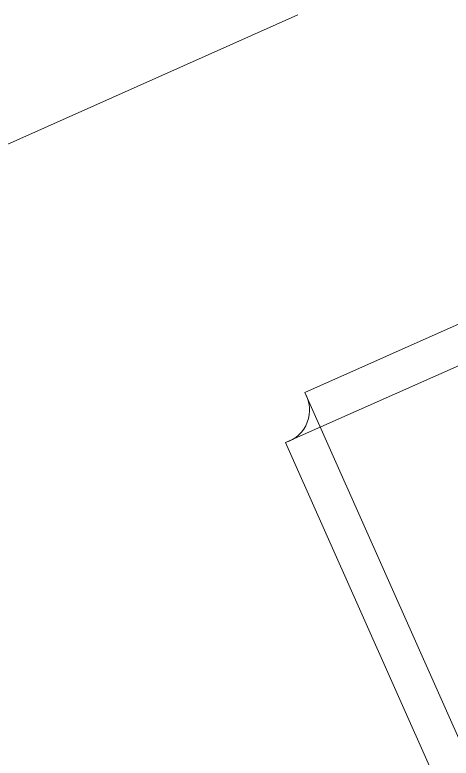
# Model space of a CAD drawing. Header units: inches. Extents: x -422522 to 22891, y -2973 to 414515.
# Drawn here: x 7644.1 to 7685.6, y 10267.1 to 10337.9 of the extents above; entities that cross this region are included whole.
import ezdxf

# ---------------------------------------------------------------- set-up
doc = ezdxf.new("R2010")
doc.units = ezdxf.units.IN
doc.header["$MEASUREMENT"] = 0
doc.layers.add('ARREDAMENTO', color=8, linetype='Continuous', lineweight=18)

msp = doc.modelspace()

# ---------------------------------------------------------------- linework, layer by layer
at = {"layer": 'ARREDAMENTO'}
for p, q in [((7627.719, 10318.616), (7671.03, 10337.899)), ((7671.682, 10301.932), (7717.898, 10322.508)), ((7669.85, 10297.161), (7722.669, 10320.677)), ((7695.198, 10249.113), (7671.682, 10301.932)), ((7690.427, 10250.945), (7669.85, 10297.161))]:
    msp.add_line(p, q, dxfattribs=at)
msp.add_arc((7668.912, 10300.258), 3.236, 286.85944, 31.14056, dxfattribs=at)

doc.saveas('drawing.dxf')
